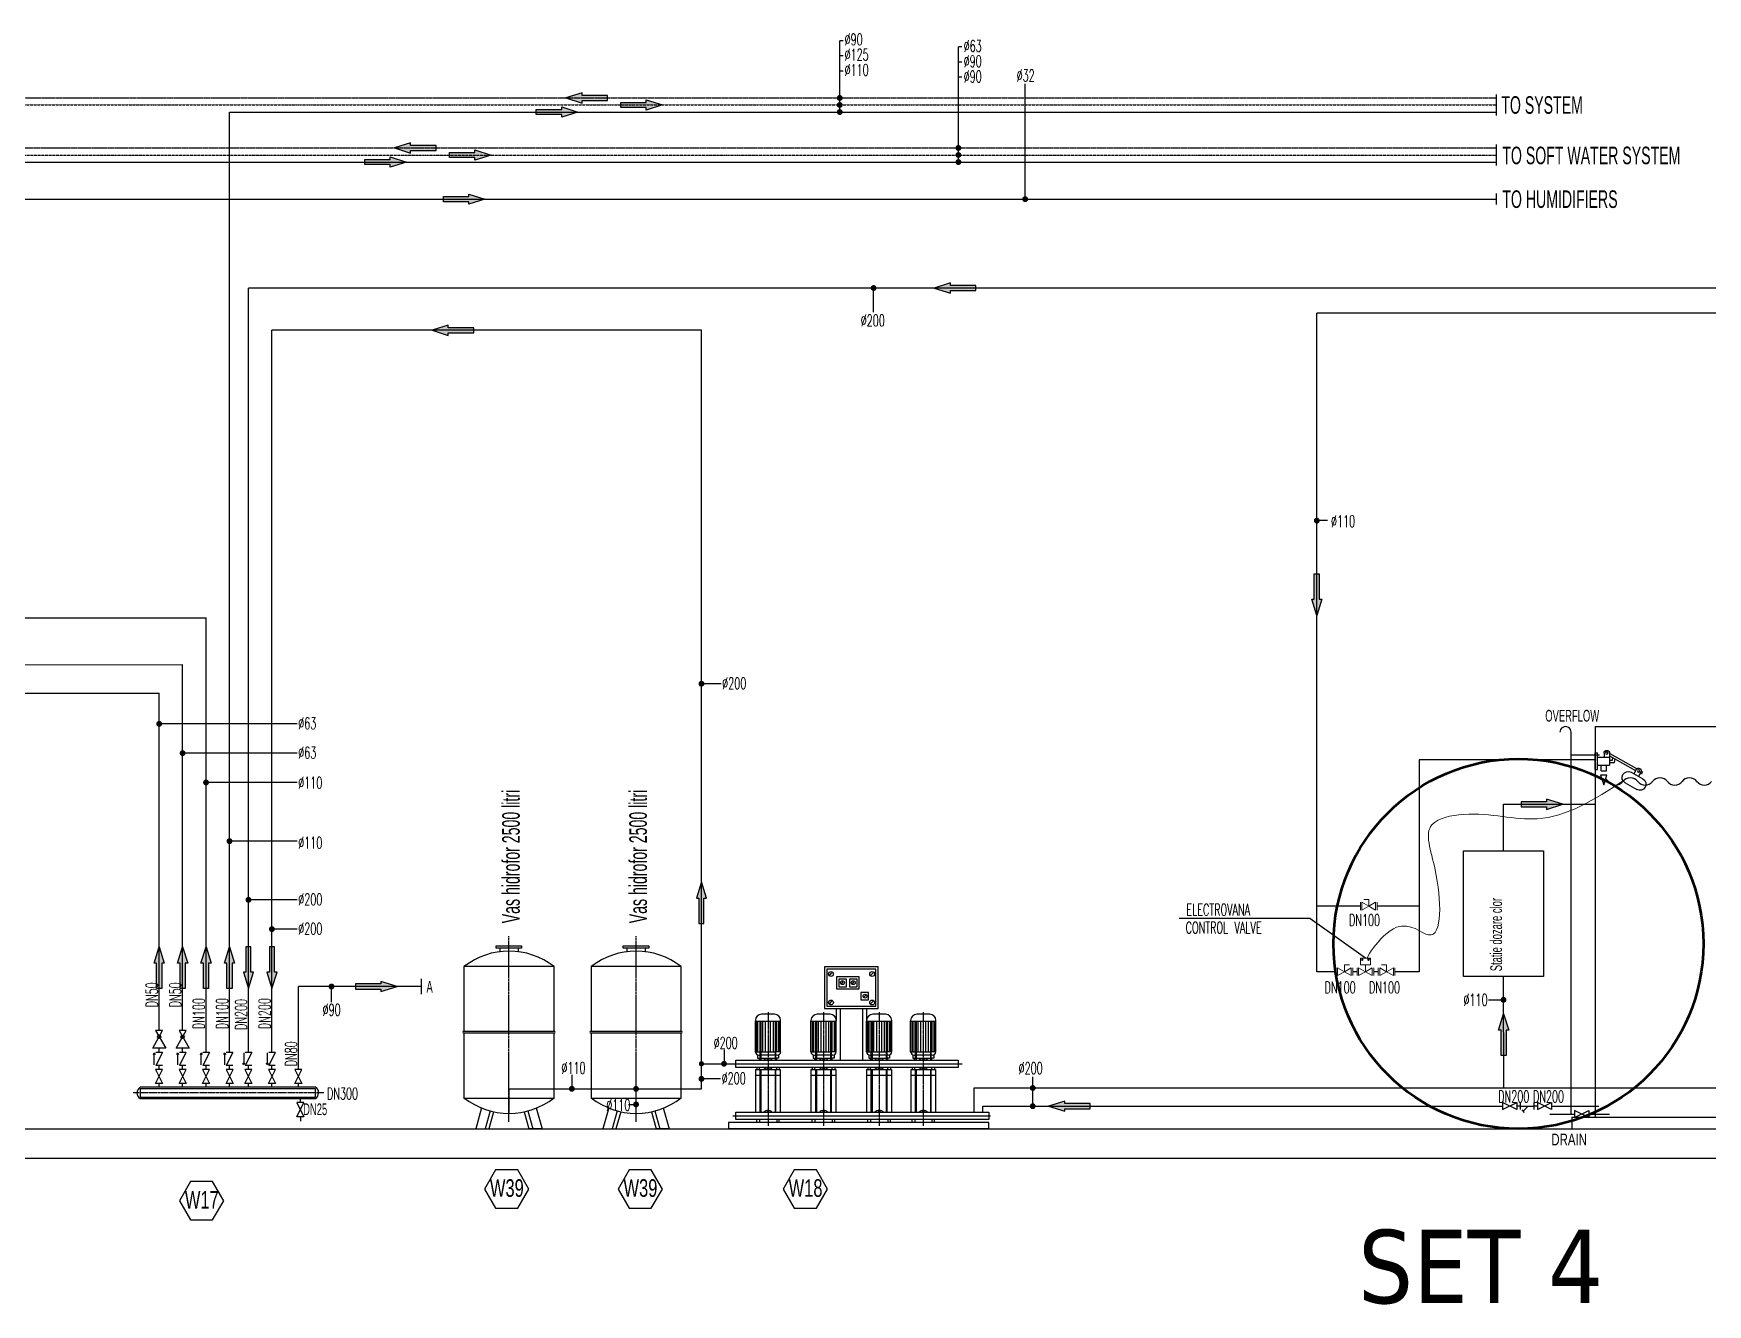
# Model space of a CAD drawing. Header units: inches. Extents: x -213476 to 33124, y -97366 to -68351.
# Drawn here: x -122649 to -111234, y -95652 to -86987 of the extents above; entities that cross this region are included whole.
import ezdxf
from ezdxf.enums import TextEntityAlignment as Align
from ezdxf.lldxf.tags import DXFTag

# ---------------------------------------------------------------- set-up
doc = ezdxf.new("R2010")
doc.units = ezdxf.units.IN
doc.header["$MEASUREMENT"] = 0
doc.set_wipeout_variables(frame=1)
for name, pattern in [('ACAD_ISO06W100', [36, 24, -3, 0, -3, 0, -3, 0, -3]), ('CENTER2', [28.575, 19.05, -3.175, 3.175, -3.175]), ('SICAKSU', [1.25, 0.625, -0.125, 0.125, -0.125, 0.125, -0.125])]:
    doc.linetypes.add(name, pattern=pattern)
for name, color, linetype in [('1-CIHAZ', 8, 'Continuous'), ('duvar', 3, 'Continuous'), ('LEJAND', 3, 'Continuous'), ('ok', 7, 'Continuous'), ('T-ISICİHAZ', 8, 'Continuous'), ('T-NOT', 7, 'Continuous'), ('t-sirkulasyon', 7, 'Continuous'), ('t-sirkülasyon', 7, 'ACAD_ISO06W100'), ('t-soguk', 161, 'Continuous'), ('T-SOĞUK', 161, 'SOĞUKSU'), ('t-sprinkler-cap', 7, 'Continuous'), ('t-sıcak', 10, 'SICAKSU'), ('t-temiz çap', 7, 'Continuous'), ('T-TOPLAM', 7, 'Continuous'), ('T-TOPLAM-ISITMA', 6, 'Continuous'), ('t-vana', 7, 'Continuous'), ('t-yumuşak su', 7, 'Continuous'), ('VANA', 7, 'Continuous')]:
    doc.layers.add(name, color=color, linetype=linetype)
doc.layers.add('1-SIHHI CAP', color=4, linetype='Continuous', lineweight=25)
doc.layers.add('T-SIHCİHAZ', color=1, linetype='Continuous', lineweight=5)
doc.layers.add('t-çap', color=2, linetype='Continuous', true_color=0xffff00)
doc.styles.add('ARIAL', font='wturkce.shx')
doc.styles.add('DOTEXT', font='wturkce.shx', dxfattribs={"width": 0.6, "height": 10})
doc.styles.add('not', font='WTURKCE.SHX', dxfattribs={"width": 0.6, "height": 10})
doc.styles.get("Standard").update_dxf_attribs({"font": 'arial.ttf'})
doc.styles.add('t-sihsemacap', font='txt.shx', dxfattribs={"width": 0.6, "height": 10})
doc.styles.add('t-temiz çap', font='wturkce.shx', dxfattribs={"width": 0.6, "height": 10})
doc.styles.add('TAHOMA', font='tahoma.ttf')
tags = doc.linetypes.add('SOĞUKSU', pattern=[0.85, 0.75, -0.05, 0, -0.05]).pattern_tags.tags
tags[10:11] = [DXFTag(74, 4), DXFTag(75, 0), DXFTag(340, '0'), DXFTag(46, 1.0), DXFTag(50, 0.0), DXFTag(44, 0.0), DXFTag(45, 0.0)]
tags[8:9] = [DXFTag(74, 4), DXFTag(75, 0), DXFTag(340, '0'), DXFTag(46, 1.0), DXFTag(50, 0.0), DXFTag(44, 0.0), DXFTag(45, 0.0)]
tags[6:7] = [DXFTag(74, 4), DXFTag(75, 0), DXFTag(340, '0'), DXFTag(46, 1.0), DXFTag(50, 0.0), DXFTag(44, 0.0), DXFTag(45, 0.0)]
tags[4:5] = [DXFTag(74, 4), DXFTag(75, 0), DXFTag(340, '0'), DXFTag(46, 1.0), DXFTag(50, 0.0), DXFTag(44, 0.0), DXFTag(45, 0.0)]
doc.linetypes.add('Yumusaksu', pattern='A,1.5,-0.15,["Ys",Standard,S=0.2,R=0,X=-0.05,Y=-0.05],-0.35', length=2)

# ---------------------------------------------------------------- blocks, each defined once
blk = doc.blocks.new('t-vana')
at = {"color": 7}
blk.add_wipeout([(6, 12), (0, 12), (6, 0), (0, 0), (6, 12), (0, 12)], dxfattribs=at).dxf.layer = 'T-ISICİHAZ'
at = {"layer": 't-vana'}
for p, q in [((6, 12), (0, 12)), ((0, 12), (6, 0)), ((0, 0), (6, 12)), ((6, 0), (0, 0))]:
    blk.add_line(p, q, dxfattribs=at)
blk = doc.blocks.new('A$C12F96355')
at = {"layer": 'ok', "ltscale": 100}
blk.add_hatch(color=256, dxfattribs=at).paths.add_polyline_path([(-16.44, 1), (-16.44, -1), (-6.42, -1), (-6.42, -2.01), (0, 0), (-6.42, 2.01), (-6.42, 1)])
blk.add_lwpolyline([(-6.42, -1), (-16.44, -1), (-16.44, 1), (-6.42, 1), (-6.42, 2.01), (0, 0), (-6.42, -2.01), (-6.42, -1), (-16.44, -1)], dxfattribs=at)
blk = doc.blocks.new('A$C5A2B5572')
at = {"layer": 'LEJAND', "color": 7}
for p, q in [((0, -11.1), (0, 0)), ((0, 0), (15, -8.5)), ((15, -2.5), (0, -11.1)), ((15, -8.5), (15, -2.5))]:
    blk.add_line(p, q, dxfattribs=at)
blk.add_circle((9.7, -5.5), 1.38, dxfattribs=at)
blk = doc.blocks.new('şamandra-ali')
at = {"layer": 'VANA', "color": 7}
for p, q in [((-29.7, 15.5), (-84.2, -15.1)), ((-29.3, 11), (-82.1, -18.7)), ((-39.2, -2.8), (-40.4, 4.8)), ((-35, 2.1), (-35.9, 7.3)), ((-29.5, 2.1), (-35, 2.1)), ((-29.3, 16.4), (-29.4, 7)), ((-29.4, 8), (-29.4, -8)), ((-4.9, 8), (-29.4, 8)), ((-18.2, 16.4), (-18.1, 8)), ((0, 16.7), (-4.9, 16.7)), ((-4.9, -16.7), (-4.9, 16.7)), ((0, -16.7), (0, 16.7)), ((0, 9.9), (0, -9.9)), ((-73, -22.4), (-96.8, -35.8)), ((-93.9, -20.6), (-95.9, -21.7)), ((-95.9, -21.7), (-93.9, -25.3)), ((-91.9, -24.2), (-93.9, -25.3)), ((-92.8, -22.5), (-88.2, -30.9)), ((-83.2, -17), (-78.3, -25.4)), ((-29.5, -2.8), (-39.2, -2.8)), ((-4.9, -8), (-29.4, -8)), ((-23.1, -19.2), (-23.1, -8)), ((-12.4, -19.2), (-23.1, -19.2)), ((-12.4, -19.2), (-12.4, -8)), ((0, -16.7), (-4.9, -16.7)), ((-60.9, -43.9), (-84.7, -57.3))]:
    blk.add_line(p, q, dxfattribs=at)
blk.add_lwpolyline([(-17.3, -48), (-23.8, -28.2), (-10.7, -28.2), (-17.3, -48)], dxfattribs=at)
for centre in [(-23.7, 16.5), (-88, -19.6)]:
    blk.add_circle(centre, 2.41, dxfattribs=at)
for centre, radius, start, end in [((-23.7, 16.4), 5.53, 0, 180), ((-88, -19.7), 5.53, 29.3444, 209.3444), ((-67, -33.2), 12.4, 299.3444, 119.3444), ((-90.8, -46.6), 12.4, 119.3444, 299.3444)]:
    blk.add_arc(centre, radius, start, end, dxfattribs=at)
blk = doc.blocks.new('A$C203A742C')
at = {"layer": 'T-SIHCİHAZ', "color": 7}
for p, q in [((0, 9), (0, -9)), ((7.5, 15.7), (7.5, 30.7)), ((7.5, 30.7), (30.9, 30.7)), ((7.5, 15.7), (30.9, 15.7)), ((19.2, 0), (19.2, 15.7)), ((30.9, 30.7), (30.9, 15.7)), ((38.4, 9), (38.4, -9))]:
    blk.add_line(p, q, dxfattribs=at)
at = {"layer": 'T-SIHCİHAZ', "color": 7, "elevation": -23.2}
for points in [[(19.2, 0), (3.6, 9), (3.6, -9)], [(19.2, 0), (34.8, 9), (34.8, -9)]]:
    blk.add_lwpolyline(points, close=True, dxfattribs=at)
at = {"layer": 'T-SIHCİHAZ', "color": 7}
for centre in [(12, 27.2), (26.4, 27.2)]:
    blk.add_circle(centre, 1.5, dxfattribs=at)

msp = doc.modelspace()

# ---------------------------------------------------------------- linework, layer by layer
at = {"layer": '1-SIHHI CAP', "color": 4, "ltscale": 100}
msp.add_line((-113566, -93292, 46483712638), (-113945, -93021, 46483712638), dxfattribs=at)
at = {"layer": 'duvar', "color": 3, "lineweight": -3}
for p, q in [((-213011, -94454), (-13803, -94454)), ((-213011, -94654), (-13803, -94654))]:
    msp.add_line(p, q, dxfattribs=at)
at = {"layer": 'T-ISICİHAZ', "color": 5}
for p, q in [((-112164, -94354), (-112164, -91751)), ((-111971, -91906), (-112164, -91906)), ((-112308, -94354), (-112141, -94354)), ((-112044, -94354), (-111903, -94354))]:
    msp.add_line(p, q, dxfattribs=at)
at = {"layer": 'T-ISICİHAZ', "color": 240}
for p, q in [((-112000, -91712), (-108730, -91712)), ((-112000, -91712), (-112000, -94374)), ((-120726, -94171), (-121922, -94171, 0)), ((-121922, -94248, 0), (-120726, -94248))]:
    msp.add_line(p, q, dxfattribs=at)
at = {"layer": 'T-ISICİHAZ', "color": 7, "linetype": 'CENTER2', "ltscale": 0.8}
for p, q in [((-119407, -94406), (-119407, -93141)), ((-118540, -94406), (-118540, -93141))]:
    msp.add_line(p, q, dxfattribs=at)
at = {"layer": 'T-ISICİHAZ', "color": 7}
for p, q in [((-119494, -93207), (-119320, -93207)), ((-119494, -93223), (-119494, -93207)), ((-119320, -93223), (-119494, -93223)), ((-119469, -93223), (-119469, -93248)), ((-119342, -93248), (-119342, -93223)), ((-119320, -93207), (-119320, -93223)), ((-118627, -93207), (-118453, -93207)), ((-118627, -93223), (-118627, -93207)), ((-118453, -93223), (-118627, -93223)), ((-118602, -93223), (-118602, -93248)), ((-118475, -93248), (-118475, -93223)), ((-118453, -93207), (-118453, -93223)), ((-119099, -93348), (-119715, -93348)), ((-119715, -93348), (-119715, -93788)), ((-119099, -93788), (-119099, -93348)), ((-118232, -93348), (-118847, -93348)), ((-118847, -93348), (-118847, -93788)), ((-118232, -93788), (-118232, -93348)), ((-117219, -93407), (-117205, -93391)), ((-117139, -93465), (-117127, -93452)), ((-117065, -93465), (-117054, -93452)), ((-116938, -93407), (-116924, -93391)), ((-117219, -93601), (-117205, -93585)), ((-116986, -93556), (-116974, -93543)), ((-116938, -93601), (-116924, -93585)), ((-117726, -93715), (-117726, -93720)), ((-117596, -93673), (-117684, -93673)), ((-117554, -93930), (-117554, -93715)), ((-117347, -93715), (-117347, -93720)), ((-117217, -93673), (-117305, -93673)), ((-117175, -93633), (-117175, -93720)), ((-117175, -93930), (-117175, -93715)), ((-117147, -93633), (-117147, -93986)), ((-116996, -93633), (-116996, -93986)), ((-116968, -93633), (-116968, -93715)), ((-116968, -93715), (-116968, -93720)), ((-116838, -93673), (-116926, -93673)), ((-116796, -93930), (-116796, -93715)), ((-116668, -93715), (-116668, -93720)), ((-116537, -93673), (-116626, -93673)), ((-116495, -93930), (-116495, -93715)), ((-119715, -93802), (-119715, -94245)), ((-119714, -93788), (-119099, -93788)), ((-119100, -93802), (-119714, -93802)), ((-119099, -94245), (-119099, -93802)), ((-118847, -93788), (-118232, -93788)), ((-118847, -93802), (-118847, -94245)), ((-118232, -93802), (-118847, -93802)), ((-118232, -94245), (-118232, -93802)), ((-117726, -93930), (-117726, -93720)), ((-117726, -93720), (-117554, -93720)), ((-117719, -93720), (-117719, -93930)), ((-117711, -93720), (-117711, -93930)), ((-117697, -93720), (-117697, -93930)), ((-117694, -93986), (-117694, -93720)), ((-117688, -93720), (-117688, -93986)), ((-117678, -93720), (-117678, -93930)), ((-117659, -93720), (-117659, -93901)), ((-117625, -93720), (-117625, -93901)), ((-117606, -93720), (-117606, -93930)), ((-117592, -93720), (-117592, -93986)), ((-117586, -93986), (-117586, -93720)), ((-117583, -93720), (-117583, -93930)), ((-117569, -93720), (-117569, -93930)), ((-117561, -93720), (-117561, -93930)), ((-117347, -93930), (-117347, -93720)), ((-117347, -93720), (-117175, -93720)), ((-117340, -93720), (-117340, -93930)), ((-117332, -93720), (-117332, -93930)), ((-117318, -93720), (-117318, -93930)), ((-117315, -93986), (-117315, -93720)), ((-117309, -93720), (-117309, -93986)), ((-117299, -93720), (-117299, -93930)), ((-117280, -93720), (-117280, -93901)), ((-117246, -93720), (-117246, -93901)), ((-117227, -93720), (-117227, -93930)), ((-117213, -93720), (-117213, -93986)), ((-117207, -93986), (-117207, -93720)), ((-117204, -93720), (-117204, -93930)), ((-117190, -93720), (-117190, -93930)), ((-117182, -93720), (-117182, -93930)), ((-116968, -93930), (-116968, -93720)), ((-116968, -93720), (-116796, -93720)), ((-116961, -93720), (-116961, -93930)), ((-116953, -93720), (-116953, -93930)), ((-116939, -93720), (-116939, -93930)), ((-116936, -93986), (-116936, -93720)), ((-116930, -93720), (-116930, -93986)), ((-116920, -93720), (-116920, -93930)), ((-116901, -93720), (-116901, -93901)), ((-116867, -93720), (-116867, -93901)), ((-116848, -93720), (-116848, -93930)), ((-116834, -93720), (-116834, -93986)), ((-116828, -93986), (-116828, -93720)), ((-116825, -93720), (-116825, -93930)), ((-116811, -93720), (-116811, -93930)), ((-116803, -93720), (-116803, -93930)), ((-116668, -93930), (-116668, -93720)), ((-116668, -93720), (-116495, -93720)), ((-116660, -93720), (-116660, -93930)), ((-116652, -93720), (-116652, -93930)), ((-116638, -93720), (-116638, -93930)), ((-116635, -93986), (-116635, -93720)), ((-116629, -93720), (-116629, -93986)), ((-116619, -93720), (-116619, -93930)), ((-116600, -93720), (-116600, -93901)), ((-116566, -93720), (-116566, -93901)), ((-116547, -93720), (-116547, -93930)), ((-116533, -93720), (-116533, -93986)), ((-116527, -93986), (-116527, -93720)), ((-116524, -93720), (-116524, -93930)), ((-116510, -93720), (-116510, -93930)), ((-116502, -93720), (-116502, -93930)), ((-117726, -93930), (-117694, -93930)), ((-117688, -93930), (-117592, -93930)), ((-117659, -93899), (-117659, -93930)), ((-117625, -93899), (-117625, -93930)), ((-117554, -93930), (-117586, -93930)), ((-117347, -93930), (-117315, -93930)), ((-117309, -93930), (-117213, -93930)), ((-117280, -93899), (-117280, -93930)), ((-117246, -93899), (-117246, -93930)), ((-117175, -93930), (-117207, -93930)), ((-116968, -93930), (-116936, -93930)), ((-116930, -93930), (-116834, -93930)), ((-116901, -93899), (-116901, -93930)), ((-116867, -93899), (-116867, -93930)), ((-116796, -93930), (-116828, -93930)), ((-116668, -93930), (-116635, -93930)), ((-116629, -93930), (-116533, -93930)), ((-116600, -93899), (-116600, -93930)), ((-116566, -93899), (-116566, -93930)), ((-116495, -93930), (-116527, -93930)), ((-117878, -94011), (-116316, -94011)), ((-117859, -94036), (-117859, -93986)), ((-117859, -93986), (-116343, -93986)), ((-116343, -94036), (-117859, -94036)), ((-117726, -94049), (-117726, -94341)), ((-117726, -94049), (-117678, -94049)), ((-117717, -94036), (-117717, -94049)), ((-117711, -93950), (-117711, -93973)), ((-117711, -93973), (-117694, -93973)), ((-117702, -93952), (-117694, -93952)), ((-117699, -93986), (-117699, -93973)), ((-117699, -94049), (-117699, -94036)), ((-117694, -94341), (-117694, -94049)), ((-117592, -93952), (-117688, -93952)), ((-117688, -93973), (-117592, -93973)), ((-117688, -94049), (-117688, -94341)), ((-117680, -94049), (-117585, -94049)), ((-117659, -93973), (-117659, -93978)), ((-117659, -94049), (-117659, -94044)), ((-117619, -93973), (-117619, -93980)), ((-117619, -94049), (-117619, -94043)), ((-117592, -94049), (-117592, -94341)), ((-117578, -93952), (-117586, -93952)), ((-117569, -93973), (-117586, -93973)), ((-117586, -94341), (-117586, -94049)), ((-117586, -94049), (-117557, -94049)), ((-117581, -93986), (-117581, -93973)), ((-117581, -94049), (-117581, -94036)), ((-117569, -93950), (-117569, -93973)), ((-117563, -94036), (-117563, -94049)), ((-117557, -94049), (-117557, -94341)), ((-117347, -94049), (-117347, -94341)), ((-117347, -94049), (-117299, -94049)), ((-117338, -94036), (-117338, -94049)), ((-117332, -93950), (-117332, -93973)), ((-117332, -93973), (-117315, -93973)), ((-117323, -93952), (-117315, -93952)), ((-117320, -93986), (-117320, -93973)), ((-117320, -94049), (-117320, -94036)), ((-117315, -94341), (-117315, -94049)), ((-117213, -93952), (-117309, -93952)), ((-117309, -93973), (-117213, -93973)), ((-117309, -94049), (-117309, -94341)), ((-117300, -94049), (-117206, -94049)), ((-117280, -93973), (-117280, -93978)), ((-117280, -94049), (-117280, -94044)), ((-117240, -93973), (-117240, -93980)), ((-117240, -94049), (-117240, -94043)), ((-117213, -94049), (-117213, -94341)), ((-117199, -93952), (-117207, -93952)), ((-117190, -93973), (-117207, -93973)), ((-117207, -94341), (-117207, -94049)), ((-117207, -94049), (-117178, -94049)), ((-117202, -93986), (-117202, -93973)), ((-117202, -94049), (-117202, -94036)), ((-117190, -93950), (-117190, -93973)), ((-117184, -94036), (-117184, -94049)), ((-117178, -94049), (-117178, -94341)), ((-116968, -94049), (-116968, -94341)), ((-116968, -94049), (-116920, -94049)), ((-116959, -94036), (-116959, -94049)), ((-116953, -93950), (-116953, -93973)), ((-116953, -93973), (-116936, -93973)), ((-116944, -93952), (-116936, -93952)), ((-116941, -93986), (-116941, -93973)), ((-116941, -94049), (-116941, -94036)), ((-116936, -94341), (-116936, -94049)), ((-116834, -93952), (-116930, -93952)), ((-116930, -93973), (-116834, -93973)), ((-116930, -94049), (-116930, -94341)), ((-116921, -94049), (-116827, -94049)), ((-116901, -93973), (-116901, -93978)), ((-116901, -94049), (-116901, -94044)), ((-116861, -93973), (-116861, -93980)), ((-116861, -94049), (-116861, -94043)), ((-116834, -94049), (-116834, -94341)), ((-116820, -93952), (-116828, -93952)), ((-116811, -93973), (-116828, -93973)), ((-116828, -94341), (-116828, -94049)), ((-116828, -94049), (-116799, -94049)), ((-116823, -93986), (-116823, -93973)), ((-116823, -94049), (-116823, -94036)), ((-116811, -93950), (-116811, -93973)), ((-116805, -94036), (-116805, -94049)), ((-116799, -94049), (-116799, -94341)), ((-116667, -94049), (-116667, -94341)), ((-116667, -94049), (-116620, -94049)), ((-116658, -94036), (-116658, -94049)), ((-116653, -93950), (-116653, -93973)), ((-116653, -93973), (-116635, -93973)), ((-116643, -93952), (-116635, -93952)), ((-116641, -93986), (-116641, -93973)), ((-116640, -94049), (-116640, -94036)), ((-116635, -94341), (-116635, -94049)), ((-116533, -93952), (-116629, -93952)), ((-116629, -93973), (-116533, -93973)), ((-116629, -94049), (-116629, -94341)), ((-116621, -94049), (-116527, -94049)), ((-116601, -93973), (-116601, -93978)), ((-116601, -94049), (-116601, -94044)), ((-116560, -93973), (-116560, -93980)), ((-116560, -94049), (-116560, -94043)), ((-116533, -94049), (-116533, -94341)), ((-116520, -93952), (-116527, -93952)), ((-116510, -93973), (-116527, -93973)), ((-116527, -94341), (-116527, -94049)), ((-116527, -94049), (-116499, -94049)), ((-116522, -93986), (-116522, -93973)), ((-116522, -94049), (-116522, -94036)), ((-116510, -93950), (-116510, -93973)), ((-116505, -94036), (-116505, -94049)), ((-116499, -94049), (-116499, -94341)), ((-116343, -93986), (-116343, -94036)), ((-117726, -94089), (-117694, -94089)), ((-117688, -94089), (-117592, -94089)), ((-117586, -94089), (-117557, -94089)), ((-117347, -94089), (-117315, -94089)), ((-117309, -94089), (-117213, -94089)), ((-117207, -94089), (-117178, -94089)), ((-116968, -94089), (-116936, -94089)), ((-116930, -94089), (-116834, -94089)), ((-116828, -94089), (-116799, -94089)), ((-116667, -94089), (-116635, -94089)), ((-116629, -94089), (-116533, -94089)), ((-116527, -94089), (-116499, -94089)), ((-120726, -94181), (-121922, -94181, 0)), ((-121922, -94181, 0), (-121922, -94238, 0)), ((-121922, -94238, 0), (-120726, -94238)), ((-120829, -94275), (-120829, -94248)), ((-120726, -94238), (-120726, -94181)), ((-119715, -94245), (-119099, -94245)), ((-118847, -94245), (-118232, -94245)), ((-120829, -94372), (-120829, -94403)), ((-119593, -94312), (-119633, -94454)), ((-119535, -94332), (-119569, -94454)), ((-119511, -94338), (-119544, -94454)), ((-119302, -94338), (-119270, -94454)), ((-119279, -94332), (-119244, -94454)), ((-119221, -94312), (-119181, -94454)), ((-118726, -94312), (-118766, -94454)), ((-118668, -94332), (-118702, -94454)), ((-118644, -94338), (-118677, -94454)), ((-118435, -94338), (-118402, -94454)), ((-118412, -94332), (-118377, -94454)), ((-118354, -94312), (-118314, -94454)), ((-117880, -94366), (-116124, -94366)), ((-117859, -94391), (-117859, -94341)), ((-117859, -94341), (-116135, -94341)), ((-116135, -94391), (-117859, -94391)), ((-117717, -94412), (-117717, -94391)), ((-117699, -94391), (-117699, -94412)), ((-117581, -94391), (-117581, -94412)), ((-117563, -94412), (-117563, -94391)), ((-117338, -94412), (-117338, -94391)), ((-117320, -94391), (-117320, -94412)), ((-117202, -94391), (-117202, -94412)), ((-117184, -94412), (-117184, -94391)), ((-116959, -94412), (-116959, -94391)), ((-116941, -94391), (-116941, -94412)), ((-116823, -94391), (-116823, -94412)), ((-116805, -94412), (-116805, -94391)), ((-116658, -94412), (-116658, -94391)), ((-116640, -94391), (-116640, -94412)), ((-116522, -94391), (-116522, -94412)), ((-116505, -94412), (-116505, -94391)), ((-116135, -94341), (-116135, -94391)), ((-119633, -94454), (-119544, -94454)), ((-119181, -94454), (-119270, -94454)), ((-118766, -94454), (-118677, -94454)), ((-118314, -94454), (-118402, -94454)), ((-117910, -94412), (-117910, -94454)), ((-116135, -94412), (-117910, -94412)), ((-116135, -94454), (-117910, -94454)), ((-116135, -94454), (-116135, -94412))]:
    msp.add_line(p, q, dxfattribs=at)
at = {"layer": 'T-ISICİHAZ', "color": 7, "linetype": 'CENTER2', "ltscale": 0.6}
for p, q in [((-117640, -93660), (-117640, -94435)), ((-117261, -93660), (-117261, -94435)), ((-116882, -93660), (-116882, -94435)), ((-116581, -93660), (-116581, -94435))]:
    msp.add_line(p, q, dxfattribs=at)
at = {"layer": 'T-ISICİHAZ', "color": 7, "linetype": 'CENTER2'}
msp.add_line((-120670, -94209), (-121968, -94209, 0), dxfattribs=at)
at = {"layer": 'T-ISICİHAZ', "color": 7}
for points in [[(-117256, -93351), (-117256, -93633), (-116890, -93633), (-116890, -93351)], [(-117239, -93367), (-117239, -93619), (-116905, -93619), (-116905, -93367)], [(-117172, -93418), (-117172, -93500), (-117018, -93500), (-117018, -93418)], [(-117158, -93435), (-117158, -93486), (-117105, -93486), (-117105, -93435)], [(-117085, -93435), (-117085, -93486), (-117033, -93486), (-117033, -93435)], [(-117008, -93524), (-117008, -93576), (-116956, -93576), (-116956, -93524)]]:
    msp.add_lwpolyline(points, close=True, dxfattribs=at)
at = {"layer": 'T-ISICİHAZ', "color": 4}
for points in [[(-119498, -94996), (-119346, -94996), (-119270, -94865), (-119346, -94734), (-119498, -94734), (-119574, -94865)], [(-118587, -94996), (-118436, -94996), (-118360, -94865), (-118436, -94734), (-118587, -94734), (-118663, -94865)], [(-117461, -94996), (-117309, -94996), (-117234, -94865), (-117309, -94734), (-117461, -94734), (-117537, -94865)], [(-121578, -95076), (-121427, -95076), (-121351, -94945), (-121427, -94814), (-121578, -94814), (-121654, -94945)]]:
    msp.add_lwpolyline(points, close=True, dxfattribs=at)
at = {"layer": 'T-ISICİHAZ', "color": 7}
for centre, radius in [((-117211, -93399), 16.5), ((-117132, -93458), 13.2), ((-117059, -93458), 13.2), ((-116930, -93399), 16.5), ((-117211, -93593), 16.5), ((-116979, -93550), 13.2), ((-116930, -93593), 16.5), ((-117640, -93980), 4.67), ((-117640, -94042), 4.67), ((-117261, -93980), 4.67), ((-117261, -94042), 4.67), ((-116882, -93980), 4.67), ((-116882, -94042), 4.67), ((-116581, -93980), 4.67), ((-116581, -94042), 4.67), ((-117640, -94335), 4.67), ((-117261, -94335), 4.67), ((-116882, -94335), 4.67), ((-116581, -94335), 4.67)]:
    msp.add_circle(centre, radius, dxfattribs=at)
at = {"layer": 'T-ISICİHAZ', "color": 5}
msp.add_arc((-112202, -91750), 37.8, 358.2798, 181.7202, dxfattribs=at)
at = {"layer": 'T-ISICİHAZ', "color": 7}
for centre, radius, start, end in [((-111961, -92124), 63, 36.8699, 58.7045), ((-111861, -92048), 63, 216.8699, 323.1301), ((-111760, -92124), 63, 36.8699, 143.1301), ((-111659, -92048), 63, 216.8699, 323.1301), ((-111558, -92124), 63, 36.8699, 143.1301), ((-111457, -92048), 63, 216.8699, 323.1301), ((-111357, -92124), 63, 36.8699, 143.1301), ((-111256, -92048), 63, 216.8699, 323.1301), ((-119406, -93743), 500, 52.0694, 127.9306), ((-118539, -93743), 500, 52.0694, 127.9306), ((-117684, -93715), 42, 90, 180), ((-117596, -93715), 42, 0, 90), ((-117305, -93715), 42, 90, 180), ((-117217, -93715), 42, 0, 90), ((-116926, -93715), 42, 90, 180), ((-116838, -93715), 42, 0, 90), ((-116626, -93715), 42, 90, 180), ((-116537, -93715), 42, 0, 90), ((-119714, -93795), 7.16, 90, 270), ((-119099, -93795), 7.16, 270, 90), ((-118847, -93795), 7.16, 90, 270), ((-118232, -93795), 7.16, 270, 90), ((-117702, -93927), 24.8, 185.7052, 270), ((-117578, -93927), 24.8, 270, 354.2948), ((-117323, -93927), 24.8, 185.7052, 270), ((-117199, -93927), 24.8, 270, 354.2948), ((-116944, -93927), 24.8, 185.7052, 270), ((-116820, -93927), 24.8, 270, 354.2948), ((-116643, -93927), 24.8, 185.7052, 270), ((-116520, -93927), 24.8, 270, 354.2948), ((-117640, -94011), 38.1, 40.4361, 139.5639), ((-117640, -94011), 38.1, 220.6719, 319.3281), ((-117261, -94011), 38.1, 40.4361, 139.5639), ((-117261, -94011), 38.1, 220.6719, 319.3281), ((-116882, -94011), 38.1, 40.4361, 139.5639), ((-116882, -94011), 38.1, 220.6719, 319.3281), ((-116581, -94011), 38.1, 40.4361, 139.5639), ((-116581, -94011), 38.1, 220.6719, 319.3281), ((-119406, -93849), 500, 232.0694, 307.9306), ((-118539, -93849), 500, 232.0694, 307.9306), ((-117640, -94366), 38.1, 41.3948, 138.6052), ((-117261, -94366), 38.1, 41.3948, 138.6052), ((-116882, -94366), 38.1, 41.3948, 138.6052), ((-116581, -94366), 38.1, 41.3948, 138.6052)]:
    msp.add_arc(centre, radius, start, end, dxfattribs=at)
at = {"layer": 'T-ISICİHAZ', "color": 240}
for centre, start, end in [((-121897, -94210, 0), 122.8149, 236.8633), ((-120751, -94209), 302.7572, 56.8062)]:
    msp.add_arc(centre, 46, start, end, dxfattribs=at)
at = {"layer": 'T-NOT', "color": 7}
for p, q in [((-112673, -87546, 0), (-112673, -87402, 0)), ((-112673, -87887, 0), (-112673, -87743, 0)), ((-120006, -93432), (-120006, -93536))]:
    msp.add_line(p, q, dxfattribs=at)
at = {"layer": 'T-NOT', "color": 7, "ltscale": 20}
for p, q in [((-117940, -93915), (-117940, -94011)), ((-118978, -94086), (-118978, -94182)), ((-118592, -94288), (-118540, -94288))]:
    msp.add_line(p, q, dxfattribs=at)
at = {"layer": 'T-NOT', "color": 7, "ltscale": 20, "const_width": 20}
for points in [[(-117950, -94011, 1), (-117930, -94011, 1)], [(-118988, -94182, 1), (-118968, -94182, 1)], [(-118550, -94288, 1), (-118530, -94288, 1)]]:
    msp.add_lwpolyline(points, format="xyb", close=True, dxfattribs=at)
at = {"layer": 'T-SIHCİHAZ', "color": 7}
for p, q in [((-113601, -92910, 46483712638), (-113601, -92963, 46483712638)), ((-113543, -92890, 46483712638), (-113578, -92890, 46483712638)), ((-113543, -92936, 46483712638), (-113543, -92890, 46483712638)), ((-113486, -92910, 46483712638), (-113486, -92963, 46483712638)), ((-113767, -93357, 46483712638), (-113767, -93410, 46483712638)), ((-113710, -93383, 46483712638), (-113710, -93337, 46483712638)), ((-113710, -93337, 46483712638), (-113675, -93337, 46483712638)), ((-113653, -93357, 46483712638), (-113653, -93410, 46483712638)), ((-113479, -93357, 46483712638), (-113479, -93410, 46483712638)), ((-113422, -93337, 46483712638), (-113457, -93337, 46483712638)), ((-113422, -93383, 46483712638), (-113422, -93337, 46483712638)), ((-113365, -93357, 46483712638), (-113365, -93410, 46483712638))]:
    msp.add_line(p, q, dxfattribs=at)
at = {"layer": 'T-SIHCİHAZ', "color": 7, "elevation": 46483712569}
for points in [[(-113543, -92936), (-113590, -92910), (-113590, -92963)], [(-113543, -92936), (-113497, -92910), (-113497, -92963)], [(-113710, -93383), (-113757, -93357), (-113757, -93410)], [(-113710, -93383), (-113664, -93357), (-113664, -93410)], [(-113422, -93383), (-113468, -93357), (-113468, -93410)], [(-113422, -93383), (-113375, -93357), (-113375, -93410)]]:
    msp.add_lwpolyline(points, close=True, dxfattribs=at)
at = {"layer": 'T-SIHCİHAZ', "color": 7, "ltscale": 1.1}
msp.add_open_spline([(-113531, -93292, 46483712638), (-113607, -93344, 46483712638), (-113355, -92947, 46483712638), (-113033, -93281, 46483712638), (-113055, -92708, 46483712638), (-113199, -92362, 46483712638), (-112779, -92274, 46483712638), (-112346, -92419, 46483712638), (-112003, -92211, 46483712638), (-111810, -92081, 46483712638)], degree=3, knots=[0, 0, 0, 0, 82.812083, 150.128811, 283.682648, 376.392181, 444.416972, 595.406677, 789.309524, 789.309524, 789.309524, 789.309524], dxfattribs=at)
at = {"layer": 't-sirkülasyon', "ltscale": 0.04}
for p, q in [((-169707, -87426, 0), (-112673, -87426, 0)), ((-157724, -87767, 0), (-112673, -87767, 0))]:
    msp.add_line(p, q, dxfattribs=at)
at = {"layer": 't-soguk'}
for p, q in [((-121312, -87522), (-112673, -87522, 0)), ((-121312, -93892, 0), (-121312, -87522, 0)), ((-121183, -93898), (-121183, -88722, 0)), ((-41388, -88722, 0), (-121183, -88722, 0)), ((-41600, -88894, 0), (-113898, -88894, 0)), ((-113898, -93383, 0), (-113898, -88894, 0)), ((-121023, -93892), (-121023, -89010, 0)), ((-118094, -89010, 0), (-121023, -89010, 0)), ((-118094, -94182), (-118094, -89010, 0)), ((-154679, -90970), (-121472, -90970, 0)), ((-121472, -93892, 0), (-121472, -90970, 0)), ((-141722, -91320), (-121632, -91288, 0)), ((-121632, -93742, 0), (-121632, -91288, 0)), ((-124339, -91484, 0), (-121792, -91484, 0)), ((-121792, -93742, 0), (-121792, -91484, 0)), ((-113200, -91938), (-113200, -93383)), ((-112000, -91938), (-113200, -91938)), ((-112625, -92560), (-112625, -92242)), ((-112625, -92242), (-112000, -92242)), ((-113601, -92936), (-113898, -92936)), ((-113200, -92936), (-113486, -92936)), ((-120842, -94049), (-120842, -93484, 0)), ((-120006, -93484), (-120842, -93484)), ((-113767, -93383), (-113898, -93383)), ((-113200, -93383), (-113365, -93383)), ((-112623, -94176), (-112625, -93417)), ((-121792, -93785, 0), (-121792, -93742, 0)), ((-121632, -93785, 0), (-121632, -93742, 0)), ((-121792, -93933, 0), (-121792, -93904, 0)), ((-121632, -93933, 0), (-121632, -93904, 0)), ((-121472, -93933, 0), (-121472, -93892, 0)), ((-121312, -93933, 0), (-121312, -93892, 0)), ((-121183, -93933), (-121183, -93898)), ((-121023, -93933), (-121023, -93892)), ((-121792, -94049, 0), (-121792, -94023, 0)), ((-121632, -94049, 0), (-121632, -94023, 0)), ((-121472, -94049, 0), (-121472, -94023, 0)), ((-121183, -94049), (-121183, -94023)), ((-121023, -94049), (-121023, -94023)), ((-118094, -94011), (-117867, -94011)), ((-121792, -94171, 0), (-121792, -94145, 0)), ((-121632, -94171, 0), (-121632, -94145, 0)), ((-121472, -94171, 0), (-121472, -94145, 0)), ((-121183, -94171), (-121183, -94145)), ((-121023, -94171), (-121023, -94145)), ((-120842, -94171), (-120842, -94145)), ((-119406, -94349), (-119406, -94182)), ((-119406, -94182), (-118094, -94182)), ((-118540, -94349), (-118540, -94182)), ((-116235, -94176), (-103728, -94176)), ((-116235, -94341), (-116235, -94176)), ((-116176, -94341), (-116176, -94300)), ((-112512, -94300), (-112535, -94300)), ((-112394, -94300), (-112417, -94300))]:
    msp.add_line(p, q, dxfattribs=at)
for points, const_width in [([(-118103, -94011, 1), (-118085, -94011, 1)], 17.6), ([(-118550, -94182, 1), (-118530, -94182, 1)], 20)]:
    msp.add_lwpolyline(points, format="xyb", close=True, dxfattribs=dict(at, const_width=const_width))
at = {"layer": 'T-SOĞUK', "ltscale": 200}
for p, q in [((-113623, -93383, 46483712638), (-113653, -93383, 46483712638)), ((-113479, -93383, 46483712638), (-113509, -93383, 46483712638))]:
    msp.add_line(p, q, dxfattribs=at)
at = {"layer": 't-sprinkler-cap', "color": 1, "lineweight": 30}
msp.add_lwpolyline([(-112897, -92560), (-112353, -92560), (-112353, -93417), (-112897, -93417)], close=True, dxfattribs=at)
at = {"layer": 't-sıcak'}
for p, q in [((-168412, -87474, 0), (-112673, -87474, 0)), ((-161246, -87815, 0), (-112673, -87815, 0))]:
    msp.add_line(p, q, dxfattribs=at)
at = {"layer": 't-temiz çap', "color": 7, "ltscale": 0.5}
for p, q in [((-117151, -87522), (-117151, -87036)), ((-117127, -87036), (-117151, -87036)), ((-116342, -87863), (-116342, -87077)), ((-116318, -87077), (-116342, -87077)), ((-117127, -87140), (-117151, -87140)), ((-116318, -87181), (-116342, -87181)), ((-117127, -87244), (-117151, -87244)), ((-116318, -87285), (-116342, -87285)), ((-115887, -88116), (-115887, -87330)), ((-120850, -91693), (-121792, -91693, 0)), ((-120850, -91893), (-121632, -91893, 0)), ((-120850, -92093), (-121472, -92093, 0)), ((-120850, -92493), (-121312, -92493, 0)), ((-120850, -92893), (-121183, -92893, 0)), ((-120850, -93093), (-121023, -93093, 0)), ((-117963, -94114, 0), (-118094, -94114, 0))]:
    msp.add_line(p, q, dxfattribs=at)
at = {"layer": 't-temiz çap', "color": 7, "linetype": 'Continuous'}
for p, q in [((-116920, -88886), (-116920, -88722)), ((-113825, -90308, 0), (-113898, -90308, 0)), ((-117960, -91420, 0), (-118094, -91420, 0)), ((-113945, -93021, 46483712638), (-114837, -93021, 46483712638)), ((-115835, -94300), (-115835, -94099))]:
    msp.add_line(p, q, dxfattribs=at)
at = {"layer": 't-temiz çap', "color": 7, "ltscale": 0.5, "const_width": 20, "elevation": 0}
for points in [[(-117161, -87426, 1), (-117141, -87426, 1)], [(-117161, -87474, 1), (-117141, -87474, 1)], [(-117161, -87522, 1), (-117141, -87522, 1)], [(-116352, -87767, 1), (-116332, -87767, 1)], [(-116352, -87815, 1), (-116332, -87815, 1)], [(-116352, -87863, 1), (-116332, -87863, 1)], [(-121802, -91693, 1), (-121782, -91693, 1)], [(-121642, -91893, 1), (-121622, -91893, 1)], [(-121482, -92093, 1), (-121462, -92093, 1)], [(-121322, -92493, 1), (-121302, -92493, 1)], [(-121193, -92893, 1), (-121173, -92893, 1)], [(-121033, -93093, 1), (-121013, -93093, 1)], [(-118104, -94114, 1), (-118084, -94114, 1)]]:
    msp.add_lwpolyline(points, format="xyb", close=True, dxfattribs=at)
at = {"layer": 't-temiz çap', "color": 7, "ltscale": 0.5, "const_width": 20}
msp.add_lwpolyline([(-115897, -88116, 1), (-115877, -88116, 1)], format="xyb", close=True, dxfattribs=at)
at = {"layer": 't-temiz çap', "color": 7, "linetype": 'Continuous', "const_width": 20}
for points in [[(-116930, -88722, 1), (-116910, -88722, 1)], [(-115845, -94176, 1), (-115825, -94176, 1)], [(-115845, -94300, 1), (-115825, -94300, 1)]]:
    msp.add_lwpolyline(points, format="xyb", close=True, dxfattribs=at)
at = {"layer": 't-temiz çap', "color": 7, "linetype": 'Continuous', "const_width": 20, "elevation": 0}
for points in [[(-113908, -90308, 1), (-113888, -90308, 1)], [(-118104, -91420, 1), (-118084, -91420, 1)]]:
    msp.add_lwpolyline(points, format="xyb", close=True, dxfattribs=at)
at = {"layer": 'T-TOPLAM', "color": 7}
msp.add_line((-112673, -88153, 0), (-112673, -88078, 0), dxfattribs=at)
at = {"layer": 't-vana'}
for p, q in [((-121831, -93948, 0), (-121825, -93936, 0)), ((-121825, -93936, 0), (-121819, -93948, 0)), ((-121769, -93933, 0), (-121814, -94023, 0)), ((-121769, -93933, 0), (-121814, -93933, 0)), ((-121671, -93948, 0), (-121665, -93936, 0)), ((-121665, -93936, 0), (-121659, -93948, 0)), ((-121609, -93933, 0), (-121654, -94023, 0)), ((-121609, -93933, 0), (-121654, -93933, 0)), ((-121511, -93948, 0), (-121505, -93936, 0)), ((-121505, -93936, 0), (-121499, -93948, 0)), ((-121449, -93933, 0), (-121494, -94023, 0)), ((-121449, -93933, 0), (-121494, -93933, 0)), ((-121351, -93948, 0), (-121345, -93936, 0)), ((-121345, -93936, 0), (-121339, -93948, 0)), ((-121289, -93933, 0), (-121334, -93933, 0)), ((-121215, -93937), (-121215, -94007)), ((-121160, -93933), (-121205, -94023)), ((-121160, -93933), (-121205, -93933)), ((-121055, -93937), (-121055, -94007)), ((-121000, -93933), (-121045, -94023)), ((-121000, -93933), (-121045, -93933)), ((-121819, -93948, 0), (-121831, -93948, 0)), ((-121825, -94018, 0), (-121825, -93948, 0)), ((-121769, -94023, 0), (-121814, -94023, 0)), ((-121659, -93948, 0), (-121671, -93948, 0)), ((-121665, -94018, 0), (-121665, -93948, 0)), ((-121609, -94023, 0), (-121654, -94023, 0)), ((-121499, -93948, 0), (-121511, -93948, 0)), ((-121505, -94018, 0), (-121505, -93948, 0)), ((-121449, -94023, 0), (-121494, -94023, 0)), ((-121339, -93948, 0), (-121351, -93948, 0)), ((-121215, -94019), (-121221, -94007)), ((-121221, -94007), (-121209, -94007)), ((-121209, -94007), (-121215, -94019)), ((-121160, -94023), (-121205, -94023)), ((-121055, -94019), (-121061, -94007)), ((-121061, -94007), (-121049, -94007)), ((-121049, -94007), (-121055, -94019)), ((-121000, -94023), (-121045, -94023)), ((-112512, -94276), (-112512, -94323)), ((-112417, -94276), (-112417, -94323)), ((-112512, -94300), (-112417, -94300)), ((-112481, -94342), (-112498, -94325)), ((-112456, -94300), (-112490, -94333))]:
    msp.add_line(p, q, dxfattribs=at)
at = {"layer": 't-yumuşak su', "color": 52, "linetype": 'Yumusaksu', "ltscale": 0.7}
for p, q in [((-154833, -87863, 0), (-112673, -87863, 0)), ((-137934, -88116, 0), (-112673, -88116, 0))]:
    msp.add_line(p, q, dxfattribs=at)
at = {"layer": 't-çap', "color": 7}
for p, q in [((-120617, -93591), (-120617, -93484)), ((-112727, -93575), (-112625, -93575))]:
    msp.add_line(p, q, dxfattribs=at)
at = {"layer": 't-çap', "color": 7, "const_width": 20}
for points in [[(-120627, -93484, 1), (-120607, -93484, 1)], [(-112635, -93575, 1), (-112615, -93575, 1)]]:
    msp.add_lwpolyline(points, format="xyb", close=True, dxfattribs=at)

# ---------------------------------------------------------------- block references
at = {"layer": '1-CIHAZ', "color": 6, "xscale": -3.361690040813604, "yscale": 3.361690040813604, "zscale": 3.361689249674479}
msp.add_blockref('şamandra-ali', (-112000, -91948, 46483712638), dxfattribs=at)
at = {"layer": 'ok', "color": 0, "ltscale": 100}
for p, xscale, yscale, zscale in [((-119019, -87426, 0), -17.28000000026077, 17.27999999979511, 17.28), ((-118360, -87474, 0), 17.28000000026077, 17.28000000026077, 17.28000000026077), ((-118936, -87522, 0), 17.28000000026077, 17.28000000026077, 17.28000000026077), ((-120188, -87767, 0), -17.28000000026077, 17.27999999979511, 17.28), ((-119529, -87815, 0), 17.28000000026077, 17.28000000026077, 17.28000000026077), ((-120105, -87863, 0), 17.28000000026077, 17.28000000026077, 17.28000000026077), ((-119570, -88116), 17.28000000026077, 17.28000000026077, 17.28000000026077), ((-116507, -88722, 0), -17.28000000026077, 17.27999999979511, 17.28), ((-119931, -89010, 0), -17.28000000026077, 17.27999999979511, 17.28), ((-115727, -94300), -17.28000000026077, 17.27999999979511, 17.28)]:
    msp.add_blockref('A$C12F96355', p, dxfattribs=dict(at, xscale=xscale, yscale=yscale, zscale=zscale))
for p, xscale, yscale, zscale, rotation in [((-113898, -90954, 0), 17.28000000026077, 17.28000000026077, 17.28000000026077, 270), ((-112220, -92242), -17.28000000026077, 17.27999999979511, 17.28, 180), ((-118094, -92771), -17.28000000026077, 17.27999999979511, 17.28, 270), ((-121792, -93213, 0), 17.28000000026077, 17.28000000026077, 17.28000000026077, 90), ((-121632, -93213, 0), 17.28000000026077, 17.28000000026077, 17.28000000026077, 90), ((-121472, -93213, 0), 17.28000000026077, 17.28000000026077, 17.28000000026077, 90), ((-121312, -93213, 0), 17.28000000026077, 17.28000000026077, 17.28000000026077, 90), ((-121183, -93497), -17.28000000026077, 17.27999999979511, 17.28, 89.99999999999967), ((-121023, -93497, 0), -17.28000000026077, 17.27999999979511, 17.28, 89.99999999999967), ((-120170, -93484), -17.28000000026077, 17.27999999979511, 17.28, 180), ((-112624, -93670), 17.28000000026077, 17.28000000026077, 17.28000000026077, 89.99999999999999)]:
    msp.add_blockref('A$C12F96355', p, dxfattribs=dict(at, xscale=xscale, yscale=yscale, zscale=zscale, rotation=rotation))
at = {"layer": 'T-SIHCİHAZ', "xscale": -2.98030595324235, "yscale": 2.98030595324235, "zscale": 2.98030595324235}
msp.add_blockref('A$C203A742C', (-113509, -93383, 46483712638), dxfattribs=at)
at = {"layer": 't-vana', "xscale": 8, "yscale": 8, "zscale": 8, "rotation": 90}
for p in [(-121836, -93904), (-121676, -93904)]:
    msp.add_blockref('A$C5A2B5572', p, dxfattribs=at)

# ---------------------------------------------------------------- texts
at = {"layer": 'T-ISICİHAZ', "color": 7, "style": 'ARIAL', "width": 0.7}
for s, p in [('W39', (-119421, -94918)), ('W39', (-118510, -94918)), ('W18', (-117384, -94918)), ('W17', (-121501, -94998))]:
    msp.add_text(s, height=120, dxfattribs=at).set_placement(p, align=Align.CENTER)
at = {"layer": 'T-NOT', "color": 7, "width": 0.6}
for s, height, style, p in [('TO SYSTEM', 120, 'not', (-112640, -87534)), ('TO SOFT WATER SYSTEM', 120, 'not', (-112633, -87878, 0)), ('TO HUMIDIFIERS', 120, 'not', (-112633, -88176, 0)), ('OVERFLOW', 80, 'not', (-112340, -91678)), ('A', 80, 'DOTEXT', (-119969, -93526))]:
    msp.add_text(s, height=height, dxfattribs=dict(at, style=style)).set_placement(p)
at = {"layer": 'T-NOT', "color": 150, "style": 'not', "width": 0.6}
for p in [(-119333, -93053, 0), (-118466, -93053, 0)]:
    msp.add_text('Vas hidrofor 2500 litri', height=120, rotation=90, dxfattribs=at).set_placement(p)
at = {"layer": 'T-NOT', "color": 7, "style": 'not', "width": 0.6}
msp.add_text('Statie dozare clor', height=80, rotation=90, dxfattribs=at).set_placement((-112635, -93380))
at = {"layer": 't-sirkulasyon', "color": 6, "linetype": 'Continuous', "style": 't-sihsemacap', "width": 0.6}
for s, p in [('%%C90', (-117118, -87027)), ('%%C63', (-116306, -87072))]:
    msp.add_text(s, height=80, dxfattribs=at).set_placement(p, align=Align.MIDDLE_LEFT)
at = {"layer": 't-temiz çap', "color": 10, "linetype": 'Continuous', "style": 't-sihsemacap', "width": 0.6}
for s, p in [('%%C125', (-117118, -87131)), ('%%C90', (-116306, -87176))]:
    msp.add_text(s, height=80, dxfattribs=at).set_placement(p, align=Align.MIDDLE_LEFT)
at = {"layer": 't-temiz çap', "color": 161, "linetype": 'Continuous', "style": 't-sihsemacap', "width": 0.6}
msp.add_text('%%C110', height=80, dxfattribs=at).set_placement((-117118, -87235), align=Align.MIDDLE_LEFT)
at = {"layer": 't-temiz çap', "color": 52, "linetype": 'Yumusaksu', "ltscale": 0.5, "style": 't-sihsemacap', "width": 0.6}
for s, p in [('%%C90', (-116306, -87280)), ('%%C32', (-115945, -87273))]:
    msp.add_text(s, height=80, dxfattribs=at).set_placement(p, align=Align.MIDDLE_LEFT)
at = {"layer": 't-temiz çap', "color": 7, "linetype": 'Continuous', "style": 't-sihsemacap', "width": 0.6}
for s, p in [('%%C200', (-117008, -88943, 0)), ('%%C110', (-113801, -90312, 0)), ('%%C200', (-117953, -91417, 0)), ('%%C63', (-120844, -91690)), ('%%C63', (-120844, -91890)), ('%%C110', (-120844, -92504)), ('%%C200', (-120844, -92890)), ('ELECTROVANA', (-114787, -92961, 46483712638)), ('%%C200', (-120844, -93090)), ('CONTROL VALVE', (-114792, -93083, 46483712638)), ('%%C90', (-120678, -93643)), ('%%C110', (-112898, -93575)), ('%%C200', (-118011, -93869)), ('%%C110', (-119049, -94039)), ('%%C200', (-115932, -94041)), ('DN300', (-120647, -94214)), ('%%C200', (-117956, -94110, 0)), ('%%C110', (-118743, -94292))]:
    msp.add_text(s, height=80, dxfattribs=at).set_placement(p, align=Align.MIDDLE_LEFT)
for s, p in [('%%C110', (-120844, -92135)), ('DN100', (-113678, -93071, 46483712751)), ('DN100', (-113845, -93530, 46483712751)), ('DN100', (-113542, -93530, 46483712751))]:
    msp.add_text(s, height=80, dxfattribs=at).set_placement(p)
for s, p in [('DN50', (-121842, -93626, 0)), ('DN50', (-121682, -93626, 0)), ('DN100', (-121522, -93775, 0)), ('DN100', (-121362, -93775, 0)), ('DN200', (-121233, -93781, 0)), ('DN200', (-121073, -93775, 0))]:
    msp.add_text(s, height=80, rotation=90, dxfattribs=at).set_placement(p, align=Align.MIDDLE_LEFT)
at = {"layer": 'T-TOPLAM-ISITMA', "color": 132, "insert": (-113616, -95143), "char_height": 500, "attachment_point": 1, "style": 'TAHOMA'}
msp.add_mtext_dynamic_manual_height_columns('{\\C30;\\c2254834;SET 4}', width=1988.44, gutter_width=50, heights=[0], dxfattribs=at)
at = {"layer": 't-çap', "width": 0.7}
msp.add_text('DRAIN', height=80, dxfattribs=at).set_placement((-112299, -94567))

# ---------------------------------------------------------------- next in the draw order: block references
at = {"layer": 't-vana', "xscale": 8, "yscale": 8, "zscale": 8}
for p in [(-121816, -94145, 0), (-121656, -94145, 0), (-121496, -94145, 0), (-121336, -94145, 0), (-121207, -94145), (-121047, -94145), (-120866, -94145), (-120853, -94372)]:
    msp.add_blockref('t-vana', p, dxfattribs=at)
at = {"layer": 't-vana', "xscale": 8, "yscale": 8, "zscale": 8, "rotation": 90}
for p in [(-112535, -94323), (-112298, -94323), (-112044, -94378)]:
    msp.add_blockref('t-vana', p, dxfattribs=at)

# ---------------------------------------------------------------- next in the draw order: linework, layer by layer
at = {"layer": 'T-ISICİHAZ', "color": 7}
for q in [(-108612, -94374), (-112160, -94454)]:
    msp.add_line((-112160, -94374), q, dxfattribs=at)
at = {"layer": 't-soguk'}
for p, q in [((-121312, -94049, 0), (-121312, -94023, 0)), ((-121312, -94171, 0), (-121312, -94145, 0)), ((-116176, -94300), (-112631, -94300)), ((-112298, -94299), (-111974, -94299))]:
    msp.add_line(p, q, dxfattribs=at)
at = {"layer": 'T-TOPLAM-ISITMA', "color": 132, "lineweight": 53}
msp.add_circle((-112523, -93193), 1261, dxfattribs=at)
at = {"layer": 't-vana'}
for p, q in [((-121289, -93933, 0), (-121334, -94023, 0)), ((-121345, -94018, 0), (-121345, -93948, 0)), ((-121289, -94023, 0), (-121334, -94023, 0))]:
    msp.add_line(p, q, dxfattribs=at)

# ---------------------------------------------------------------- next in the draw order: texts
at = {"layer": 't-temiz çap', "color": 7, "linetype": 'Continuous', "style": 't-sihsemacap', "width": 0.6}
msp.add_text('DN80', height=80, rotation=90, dxfattribs=at).set_placement((-120892, -94029, 0), align=Align.MIDDLE_LEFT)
at = {"layer": 't-temiz çap', "color": 200, "style": 't-temiz çap', "width": 0.6}
msp.add_text('DN25', height=80, dxfattribs=at).set_placement((-120810, -94361))
at = {"layer": 't-temiz çap', "color": 7, "ltscale": 0.5, "style": 't-sihsemacap', "width": 0.6}
for p in [(-112661, -94234), (-112424, -94234)]:
    msp.add_text('DN200', height=80, dxfattribs=at).set_placement(p, align=Align.MIDDLE_LEFT)

doc.saveas('drawing.dxf')
